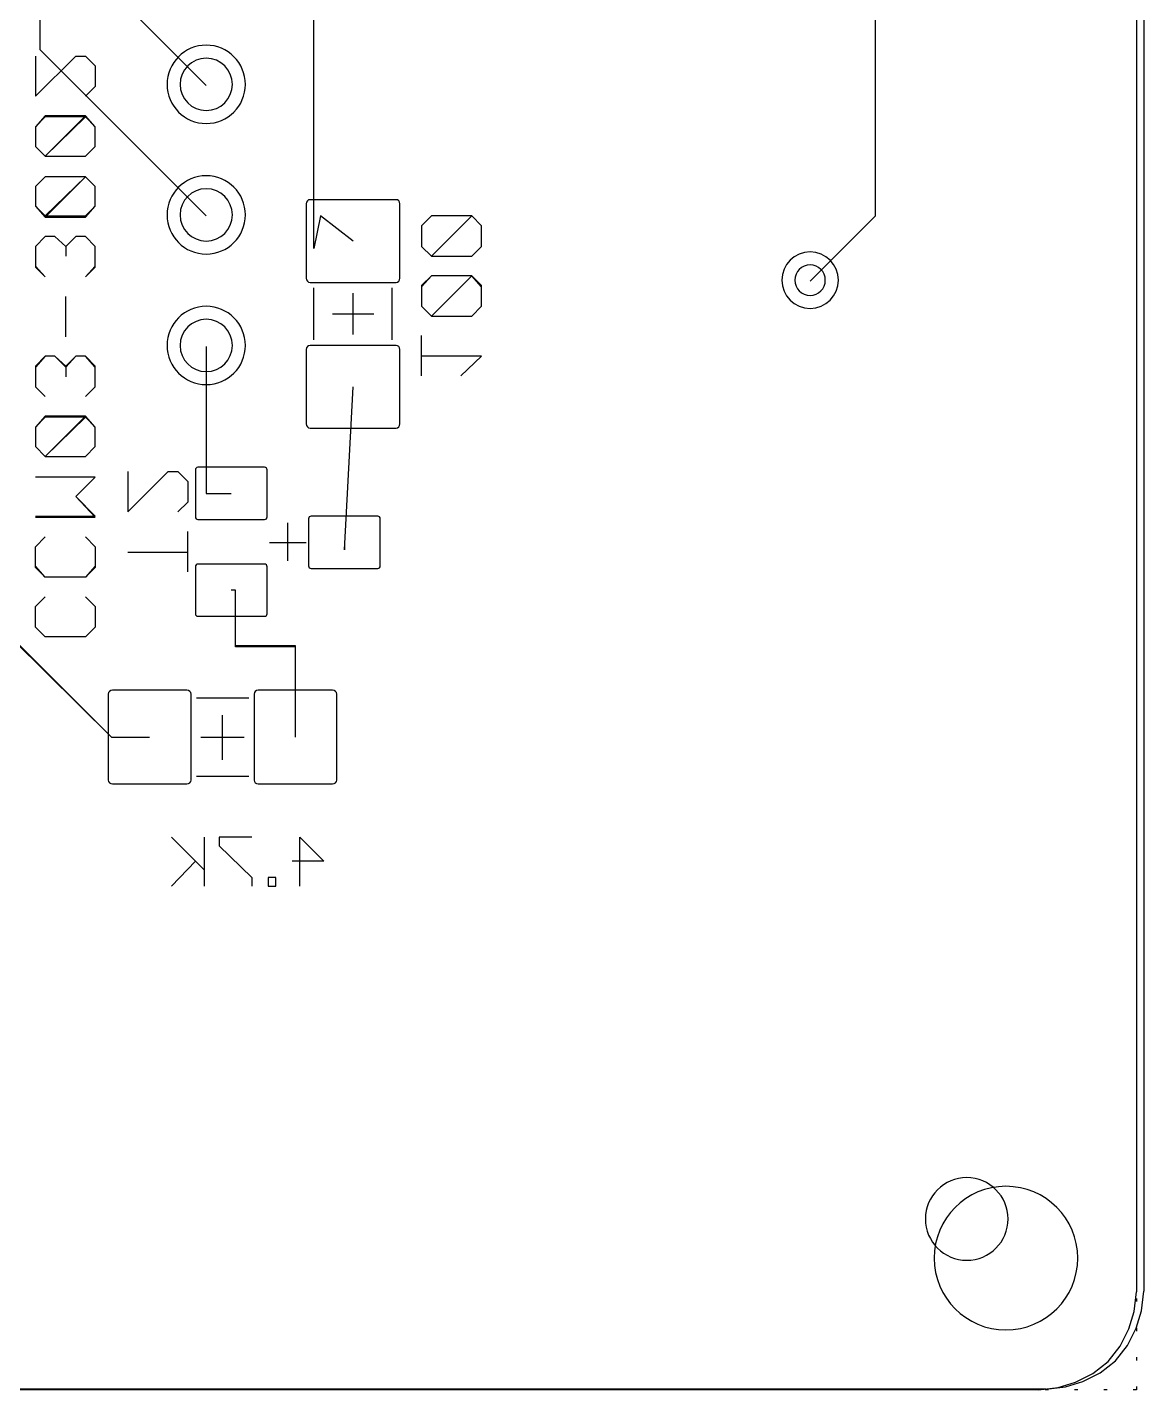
# Model space of a CAD drawing. Extents: x 82 to 212, y 79 to 137.
# Drawn here: x 190.75 to 212.47, y 78.68 to 105.19 of the extents above; entities that cross this region are included whole.
import ezdxf

# ---------------------------------------------------------------- set-up
doc = ezdxf.new("R2010")
doc.units = 0
for name, color, linetype in [('Circuit_2013-04-18', 7, 'CONTINUOUS'), ('Circuit_2013-08-08', 7, 'CONTINUOUS'), ('Cutout', 7, 'CONTINUOUS'), ('Holes_Screws', 7, 'CONTINUOUS')]:
    doc.layers.add(name, color=color, linetype=linetype)

msp = doc.modelspace()

# ---------------------------------------------------------------- linework, layer by layer
at = {"layer": 'Circuit_2013-04-18', "color": 7}
for points in [[(212.329889, 135.149167), (212.329889, 80.5815)], [(194.740389, 104.0765), (194.740389, 104.0765)], [(194.994389, 104.0765), (194.994389, 104.0765)], [(197.927242, 101.832833), (196.252536, 101.832833)], [(196.179722, 101.7524), (196.179722, 100.3046), (196.179722, 100.3046)], [(198.000056, 100.3046), (198.000056, 101.7524)], [(194.740389, 101.5365), (194.740389, 101.5365)], [(194.994389, 101.5365), (194.994389, 101.5365)], [(196.252536, 100.224167), (197.927242, 100.224167)], [(206.276222, 100.2665), (206.276222, 100.2665)], [(206.530222, 100.2665), (206.530222, 100.2665)], [(197.089889, 99.208167), (197.089889, 100.0125)], [(196.687722, 99.610333), (197.492056, 99.610333)], [(194.740389, 98.9965), (194.740389, 98.9965)], [(194.994389, 98.9965), (194.994389, 98.9965)], [(196.179722, 98.916067), (196.179722, 97.468267), (196.179722, 97.468267)], [(197.927242, 98.9965), (196.252536, 98.9965)], [(198.000056, 97.468267), (198.000056, 98.916067)], [(196.252536, 97.387833), (197.927242, 97.387833)], [(194.020722, 96.575033), (194.020722, 95.660633), (194.020722, 95.660633)], [(195.368827, 96.625833), (194.069617, 96.625833)], [(195.417722, 95.660633), (195.417722, 96.575033)], [(194.069617, 95.609833), (195.368827, 95.609833)], [(195.819889, 94.8055), (195.819889, 95.546333)], [(196.222056, 95.622533), (196.222056, 94.708133), (196.222056, 94.708133)], [(197.570161, 95.673333), (196.270951, 95.673333)], [(197.619056, 94.708133), (197.619056, 95.622533)], [(195.460056, 95.165333), (196.179722, 95.165333)], [(194.020722, 94.6912), (194.020722, 93.7768), (194.020722, 93.7768)], [(195.368827, 94.742), (194.069617, 94.742)], [(195.417722, 93.7768), (195.417722, 94.6912)], [(196.270951, 94.657333), (197.570161, 94.657333)], [(194.069617, 93.726), (195.368827, 93.726)], [(193.855622, 92.286667), (192.407822, 92.286667)], [(196.691956, 92.286667), (195.244156, 92.286667)], [(192.327389, 92.213853), (192.327389, 90.539147), (192.327389, 90.539147)], [(193.936056, 90.539147), (193.936056, 92.213853)], [(195.163722, 92.213853), (195.163722, 90.539147), (195.163722, 90.539147)], [(196.772389, 90.539147), (196.772389, 92.213853)], [(194.549889, 90.932), (194.549889, 91.799833)], [(194.126556, 91.3765), (194.973222, 91.3765)], [(192.407822, 90.466333), (193.855622, 90.466333)], [(195.244156, 90.466333), (196.691956, 90.466333)], [(209.832222, 81.999667), (209.832222, 81.999667)], [(210.424889, 78.6765), (210.805889, 78.718833), (211.144556, 78.824667), (211.483222, 78.994), (211.779556, 79.226833), (212.012389, 79.523167), (212.181722, 79.861833), (212.287556, 80.2005), (212.329889, 80.5815)], [(210.424889, 78.6765), (83.467222, 78.6765)]]:
    msp.add_lwpolyline(points, dxfattribs=at)
at = {"layer": 'Circuit_2013-04-18', "color": 5}
for points in [[(180.622222, 119.845667), (180.622222, 118.618), (185.024889, 114.215333), (187.437889, 114.215333), (190.485889, 111.167333), (190.485889, 93.260333), (192.390889, 91.3765), (193.131722, 91.3765)], [(181.426556, 119.845667), (181.426556, 118.575667), (185.024889, 114.977333), (187.437889, 114.977333), (190.993889, 111.421333), (190.993889, 104.753833), (194.232389, 101.515333)], [(183.818389, 119.845667), (183.818389, 117.580833), (185.913889, 115.485333), (187.945889, 115.485333), (191.501889, 111.929333), (191.501889, 106.785833), (194.232389, 104.055333)], [(197.089889, 101.0285), (196.454889, 101.515333), (196.327889, 100.880333), (196.327889, 114.723333), (194.232389, 116.755333)], [(205.979889, 100.245333), (207.249889, 101.515333), (207.249889, 116.120333), (207.017056, 116.353167), (205.196722, 116.353167)], [(212.329889, 105.029), (212.329889, 104.9655)], [(212.329889, 104.4575), (212.329889, 104.394)], [(212.329889, 103.886), (212.329889, 103.8225)], [(212.329889, 103.3145), (212.329889, 103.251)], [(212.329889, 102.743), (212.329889, 102.6795)], [(212.329889, 102.1715), (212.329889, 102.108)], [(212.329889, 101.6), (212.329889, 101.5365)], [(212.329889, 101.0285), (212.329889, 100.965)], [(212.329889, 100.457), (212.329889, 100.3935)], [(212.329889, 99.8855), (212.329889, 99.822)], [(212.329889, 99.314), (212.329889, 99.2505)], [(194.232389, 98.975333), (194.232389, 96.117833), (194.719222, 96.117833)], [(212.329889, 98.7425), (212.329889, 98.679)], [(196.920556, 95.165333), (196.920556, 95.017167), (197.089889, 98.192167)], [(212.329889, 98.171), (212.329889, 98.1075)], [(212.329889, 97.5995), (212.329889, 97.536)], [(212.329889, 97.028), (212.329889, 96.9645)], [(212.329889, 96.4565), (212.329889, 96.393)], [(212.329889, 95.885), (212.329889, 95.8215)], [(212.329889, 95.3135), (212.329889, 95.25)], [(212.329889, 94.742), (212.329889, 94.6785)], [(195.968056, 91.3765), (195.968056, 93.133333), (194.803889, 93.133333), (194.803889, 94.234), (194.719222, 94.234)], [(212.329889, 94.1705), (212.329889, 94.107)], [(212.329889, 93.599), (212.329889, 93.5355)], [(212.329889, 93.0275), (212.329889, 92.964)], [(212.329889, 92.456), (212.329889, 92.3925)], [(212.329889, 91.8845), (212.329889, 91.821)], [(212.329889, 91.313), (212.329889, 91.2495)], [(212.329889, 90.7415), (212.329889, 90.678)], [(212.329889, 90.17), (212.329889, 90.1065)], [(212.329889, 89.5985), (212.329889, 89.535)], [(212.329889, 89.027), (212.329889, 88.9635)], [(212.329889, 88.4555), (212.329889, 88.392)], [(212.329889, 87.884), (212.329889, 87.8205)], [(212.329889, 87.3125), (212.329889, 87.249)], [(212.329889, 86.741), (212.329889, 86.6775)], [(212.329889, 86.1695), (212.329889, 86.106)], [(212.329889, 85.598), (212.329889, 85.5345)], [(212.329889, 85.0265), (212.329889, 84.963)], [(212.329889, 84.455), (212.329889, 84.3915)], [(212.329889, 83.8835), (212.329889, 83.82)], [(212.329889, 83.312), (212.329889, 83.2485)], [(212.329889, 82.7405), (212.329889, 82.677)], [(212.329889, 82.169), (212.329889, 82.1055)], [(212.329889, 81.5975), (212.329889, 81.534)], [(212.329889, 81.026), (212.329889, 80.9625)], [(212.329889, 80.4545), (212.329889, 80.391)], [(212.329889, 79.883), (212.329889, 79.8195)], [(212.329889, 79.3115), (212.329889, 79.248)], [(212.329889, 78.74), (212.329889, 78.6765), (212.266389, 78.6765)], [(191.142056, 78.6765), (191.078556, 78.6765)], [(191.713556, 78.6765), (191.650056, 78.6765)], [(192.285056, 78.6765), (192.221556, 78.6765)], [(192.856556, 78.6765), (192.793056, 78.6765)], [(193.428056, 78.6765), (193.364556, 78.6765)], [(193.999556, 78.6765), (193.936056, 78.6765)], [(194.571056, 78.6765), (194.507556, 78.6765)], [(195.142556, 78.6765), (195.079056, 78.6765)], [(195.714056, 78.6765), (195.650556, 78.6765)], [(196.306722, 78.6765), (196.222056, 78.6765)], [(196.878222, 78.6765), (196.814722, 78.6765)], [(197.449722, 78.6765), (197.386222, 78.6765)], [(198.021222, 78.6765), (197.957722, 78.6765)], [(198.592722, 78.6765), (198.529222, 78.6765)], [(199.164222, 78.6765), (199.100722, 78.6765)], [(199.735722, 78.6765), (199.672222, 78.6765)], [(200.307222, 78.6765), (200.243722, 78.6765)], [(200.878722, 78.6765), (200.815222, 78.6765)], [(201.450222, 78.6765), (201.386722, 78.6765)], [(202.021722, 78.6765), (201.958222, 78.6765)], [(202.593222, 78.6765), (202.529722, 78.6765)], [(203.164722, 78.6765), (203.101222, 78.6765)], [(203.736222, 78.6765), (203.672722, 78.6765)], [(204.307722, 78.6765), (204.244222, 78.6765)], [(204.879222, 78.6765), (204.815722, 78.6765)], [(205.450722, 78.6765), (205.387222, 78.6765)], [(206.022222, 78.6765), (205.958722, 78.6765)], [(206.593722, 78.6765), (206.530222, 78.6765)], [(207.186389, 78.6765), (207.101722, 78.6765)], [(207.757889, 78.6765), (207.694389, 78.6765)], [(208.329389, 78.6765), (208.265889, 78.6765)], [(208.900889, 78.6765), (208.837389, 78.6765)], [(209.472389, 78.6765), (209.408889, 78.6765)], [(210.043889, 78.6765), (209.980389, 78.6765)], [(210.615389, 78.6765), (210.551889, 78.6765)], [(211.186889, 78.6765), (211.123389, 78.6765)], [(211.758389, 78.6765), (211.694889, 78.6765)]]:
    msp.add_lwpolyline(points, dxfattribs=at)
at = {"layer": 'Circuit_2013-04-18', "color": 1}
for points in [[(190.909222, 104.626833), (190.909222, 103.843667), (191.692389, 104.626833), (191.882889, 104.626833), (192.073389, 104.436333), (192.073389, 104.034167), (191.882889, 103.843667)], [(191.099722, 102.6795), (191.882889, 102.6795), (192.073389, 102.87), (192.073389, 103.251), (191.882889, 103.4415), (191.099722, 103.4415), (190.909222, 103.251), (190.909222, 102.87), (191.099722, 102.6795), (191.882889, 103.4415)], [(191.099722, 101.494167), (191.882889, 101.494167), (192.073389, 101.705833), (192.073389, 102.086833), (191.882889, 102.277333), (191.099722, 102.277333), (190.909222, 102.086833), (190.909222, 101.705833), (191.099722, 101.494167), (191.882889, 102.277333)], [(198.613889, 100.732167), (199.397056, 100.732167), (199.587556, 100.922667), (199.587556, 101.324833), (199.397056, 101.515333), (198.613889, 101.515333), (198.423389, 101.324833), (198.423389, 100.922667), (198.613889, 100.732167), (199.397056, 101.515333)], [(191.501889, 100.922667), (191.290222, 101.113167), (191.099722, 101.113167), (190.909222, 100.922667), (190.909222, 100.5205), (191.099722, 100.33)], [(191.882889, 100.33), (192.073389, 100.5205), (192.073389, 100.922667), (191.882889, 101.113167), (191.692389, 101.113167), (191.501889, 100.922667), (191.501889, 100.732167)], [(198.613889, 99.568), (199.397056, 99.568), (199.587556, 99.7585), (199.587556, 100.1395), (199.397056, 100.351167), (198.613889, 100.351167), (198.423389, 100.1395), (198.423389, 99.7585), (198.613889, 99.568), (199.397056, 100.351167)], [(191.501889, 99.165833), (191.501889, 99.949)], [(198.423389, 98.403833), (198.423389, 99.165833)], [(191.501889, 98.573167), (191.290222, 98.784833), (191.099722, 98.784833), (190.909222, 98.573167), (190.909222, 98.192167), (191.099722, 98.001667)], [(191.882889, 98.001667), (192.073389, 98.192167), (192.073389, 98.573167), (191.882889, 98.784833), (191.692389, 98.784833), (191.501889, 98.573167), (191.501889, 98.382667)], [(199.185389, 98.403833), (199.587556, 98.784833), (198.423389, 98.784833)], [(191.099722, 96.8375), (191.882889, 96.8375), (192.073389, 97.028), (192.073389, 97.409), (191.882889, 97.5995), (191.099722, 97.5995), (190.909222, 97.409), (190.909222, 97.028), (191.099722, 96.8375), (191.882889, 97.5995)], [(190.909222, 95.652167), (192.073389, 95.652167), (191.692389, 96.054333), (192.073389, 96.435333), (190.909222, 96.435333)], [(191.882889, 95.271167), (192.073389, 95.080667), (192.073389, 94.6785), (191.882889, 94.488), (191.099722, 94.488), (190.909222, 94.6785), (190.909222, 95.080667), (191.099722, 95.271167)], [(191.882889, 94.107), (192.073389, 93.9165), (192.073389, 93.514333), (191.882889, 93.323833), (191.099722, 93.323833), (190.909222, 93.514333), (190.909222, 93.9165), (191.099722, 94.107)], [(194.190056, 88.794167), (193.555056, 89.429167)], [(194.190056, 89.429167), (194.190056, 88.476667)], [(195.121389, 89.429167), (194.486389, 89.429167), (194.486389, 89.259833), (195.121389, 88.646), (195.121389, 88.476667)], [(196.052722, 88.476667), (196.052722, 89.429167), (196.518389, 88.9635), (195.904556, 88.9635)], [(194.020722, 88.9635), (193.555056, 88.476667)], [(195.587056, 88.476667), (195.587056, 88.646), (195.438889, 88.646), (195.438889, 88.476667), (195.587056, 88.476667)]]:
    msp.add_lwpolyline(points, dxfattribs=at)
at = {"layer": 'Circuit_2013-04-18', "color": 6}
for points in [[(196.327889, 99.102333), (196.327889, 100.118333)], [(197.851889, 99.102333), (197.851889, 100.118333)], [(194.041889, 92.1385), (195.057889, 92.1385)], [(194.041889, 90.6145), (195.057889, 90.6145)]]:
    msp.add_lwpolyline(points, dxfattribs=at)
at = {"layer": 'Circuit_2013-04-18', "color": 2}
for points in [[(192.708389, 96.541167), (192.708389, 95.758), (193.491556, 96.541167), (193.682056, 96.541167), (193.872556, 96.350667), (193.872556, 95.9485), (193.682056, 95.758)], [(193.872556, 94.593833), (193.872556, 95.377)], [(192.708389, 94.974833), (193.872556, 94.974833)]]:
    msp.add_lwpolyline(points, dxfattribs=at)
at = {"layer": 'Circuit_2013-04-18', "color": 7}
for points in [[(194.232389, 104.8385), (193.811548, 104.8385), (193.470389, 104.497341), (193.470389, 104.0765)], [(194.994389, 104.0765), (194.994389, 104.497341), (194.65323, 104.8385), (194.232389, 104.8385)], [(194.232389, 104.5845), (193.951829, 104.5845), (193.724389, 104.35706), (193.724389, 104.0765)], [(194.740389, 104.0765), (194.740389, 104.35706), (194.512949, 104.5845), (194.232389, 104.5845)], [(193.470389, 104.0765), (193.470389, 103.655659), (193.811548, 103.3145), (194.232389, 103.3145)], [(193.724389, 104.0765), (193.724389, 103.79594), (193.951829, 103.5685), (194.232389, 103.5685)], [(194.232389, 103.3145), (194.65323, 103.3145), (194.994389, 103.655659), (194.994389, 104.0765)], [(194.232389, 103.5685), (194.512949, 103.5685), (194.740389, 103.79594), (194.740389, 104.0765)], [(194.232389, 102.2985), (193.811548, 102.2985), (193.470389, 101.957341), (193.470389, 101.5365)], [(194.994389, 101.5365), (194.994389, 101.957341), (194.65323, 102.2985), (194.232389, 102.2985)], [(194.232389, 102.0445), (193.951829, 102.0445), (193.724389, 101.81706), (193.724389, 101.5365)], [(194.740389, 101.5365), (194.740389, 101.81706), (194.512949, 102.0445), (194.232389, 102.0445)], [(196.252536, 101.832833), (196.212322, 101.832833), (196.179722, 101.796822), (196.179722, 101.7524)], [(198.000056, 101.7524), (198.000056, 101.796822), (197.967456, 101.832833), (197.927242, 101.832833)], [(193.470389, 101.5365), (193.470389, 101.115659), (193.811548, 100.7745), (194.232389, 100.7745)], [(193.724389, 101.5365), (193.724389, 101.25594), (193.951829, 101.0285), (194.232389, 101.0285)], [(194.232389, 100.7745), (194.65323, 100.7745), (194.994389, 101.115659), (194.994389, 101.5365)], [(194.232389, 101.0285), (194.512949, 101.0285), (194.740389, 101.25594), (194.740389, 101.5365)], [(205.979889, 100.816833), (205.67595, 100.816833), (205.429556, 100.570439), (205.429556, 100.2665)], [(206.530222, 100.2665), (206.530222, 100.570439), (206.283831, 100.816833), (205.979889, 100.816833)], [(205.979889, 100.562833), (205.816228, 100.562833), (205.683556, 100.430161), (205.683556, 100.2665)], [(206.276222, 100.2665), (206.276222, 100.430161), (206.14355, 100.562833), (205.979889, 100.562833)], [(196.179722, 100.3046), (196.179722, 100.260178), (196.212322, 100.224167), (196.252536, 100.224167)], [(197.927242, 100.224167), (197.967456, 100.224167), (198.000056, 100.260178), (198.000056, 100.3046)], [(205.429556, 100.2665), (205.429556, 99.962558), (205.67595, 99.716167), (205.979889, 99.716167)], [(205.683556, 100.2665), (205.683556, 100.102839), (205.816228, 99.970167), (205.979889, 99.970167)], [(205.979889, 99.716167), (206.283831, 99.716167), (206.530222, 99.962558), (206.530222, 100.2665)], [(205.979889, 99.970167), (206.14355, 99.970167), (206.276222, 100.102839), (206.276222, 100.2665)], [(194.232389, 99.7585), (193.811548, 99.7585), (193.470389, 99.417341), (193.470389, 98.9965)], [(194.994389, 98.9965), (194.994389, 99.417341), (194.65323, 99.7585), (194.232389, 99.7585)], [(194.232389, 99.5045), (193.951829, 99.5045), (193.724389, 99.27706), (193.724389, 98.9965)], [(194.740389, 98.9965), (194.740389, 99.27706), (194.512949, 99.5045), (194.232389, 99.5045)], [(193.470389, 98.9965), (193.470389, 98.575659), (193.811548, 98.2345), (194.232389, 98.2345)], [(193.724389, 98.9965), (193.724389, 98.71594), (193.951829, 98.4885), (194.232389, 98.4885)], [(194.232389, 98.2345), (194.65323, 98.2345), (194.994389, 98.575659), (194.994389, 98.9965)], [(194.232389, 98.4885), (194.512949, 98.4885), (194.740389, 98.71594), (194.740389, 98.9965)], [(196.252536, 98.9965), (196.212322, 98.9965), (196.179722, 98.960488), (196.179722, 98.916067)], [(198.000056, 98.916067), (198.000056, 98.960488), (197.967456, 98.9965), (197.927242, 98.9965)], [(196.179722, 97.468267), (196.179722, 97.423845), (196.212322, 97.387833), (196.252536, 97.387833)], [(197.927242, 97.387833), (197.967456, 97.387833), (198.000056, 97.423845), (198.000056, 97.468267)], [(194.069617, 96.625833), (194.042609, 96.625833), (194.020722, 96.603086), (194.020722, 96.575033)], [(195.417722, 96.575033), (195.417722, 96.603086), (195.395822, 96.625833), (195.368827, 96.625833)], [(194.020722, 95.660633), (194.020722, 95.63258), (194.042623, 95.609833), (194.069617, 95.609833)], [(195.368827, 95.609833), (195.395836, 95.609833), (195.417722, 95.63258), (195.417722, 95.660633)], [(196.270951, 95.673333), (196.243942, 95.673333), (196.222056, 95.650586), (196.222056, 95.622533)], [(197.619056, 95.622533), (197.619056, 95.650586), (197.597155, 95.673333), (197.570161, 95.673333)], [(194.069617, 94.742), (194.042609, 94.742), (194.020722, 94.719253), (194.020722, 94.6912)], [(195.417722, 94.6912), (195.417722, 94.719253), (195.395822, 94.742), (195.368827, 94.742)], [(196.222056, 94.708133), (196.222056, 94.68008), (196.243956, 94.657333), (196.270951, 94.657333)], [(197.570161, 94.657333), (197.597169, 94.657333), (197.619056, 94.68008), (197.619056, 94.708133)], [(194.020722, 93.7768), (194.020722, 93.748747), (194.042623, 93.726), (194.069617, 93.726)], [(195.368827, 93.726), (195.395836, 93.726), (195.417722, 93.748747), (195.417722, 93.7768)], [(192.407822, 92.286667), (192.3634, 92.286667), (192.327389, 92.254064), (192.327389, 92.213853)], [(193.936056, 92.213853), (193.936056, 92.254064), (193.900044, 92.286667), (193.855622, 92.286667)], [(195.244156, 92.286667), (195.199734, 92.286667), (195.163722, 92.254064), (195.163722, 92.213853)], [(196.772389, 92.213853), (196.772389, 92.254064), (196.736377, 92.286667), (196.691956, 92.286667)], [(192.327389, 90.539147), (192.327389, 90.498933), (192.3634, 90.466333), (192.407822, 90.466333)], [(193.855622, 90.466333), (193.900044, 90.466333), (193.936056, 90.498933), (193.936056, 90.539147)], [(195.163722, 90.539147), (195.163722, 90.498933), (195.199734, 90.466333), (195.244156, 90.466333)], [(196.691956, 90.466333), (196.736377, 90.466333), (196.772389, 90.498933), (196.772389, 90.539147)], [(209.027889, 82.804), (208.583668, 82.804), (208.223556, 82.443887), (208.223556, 81.999667)], [(209.832222, 81.999667), (209.832222, 82.443887), (209.472109, 82.804), (209.027889, 82.804)], [(208.223556, 81.999667), (208.223556, 81.555446), (208.583668, 81.195333), (209.027889, 81.195333)], [(209.027889, 81.195333), (209.472109, 81.195333), (209.832222, 81.555446), (209.832222, 81.999667)]]:
    msp.add_open_spline(points, degree=3, dxfattribs=at)
at = {"layer": 'Circuit_2013-08-08', "color": 7}
for points in [[(212.329889, 135.149167), (212.329889, 80.5815)], [(194.740389, 104.0765), (194.740389, 104.0765)], [(194.994389, 104.0765), (194.994389, 104.0765)], [(197.927242, 101.832833), (196.252536, 101.832833)], [(196.179722, 101.7524), (196.179722, 100.3046), (196.179722, 100.3046)], [(198.000056, 100.3046), (198.000056, 101.7524)], [(194.740389, 101.5365), (194.740389, 101.5365)], [(194.994389, 101.5365), (194.994389, 101.5365)], [(196.252536, 100.224167), (197.927242, 100.224167)], [(206.276222, 100.2665), (206.276222, 100.2665)], [(206.530222, 100.2665), (206.530222, 100.2665)], [(197.089889, 99.229333), (197.089889, 100.0125)], [(196.687722, 99.610333), (197.492056, 99.610333)], [(194.740389, 98.9965), (194.740389, 98.9965)], [(194.994389, 98.9965), (194.994389, 98.9965)], [(196.179722, 98.916067), (196.179722, 97.468267), (196.179722, 97.468267)], [(197.927242, 98.9965), (196.252536, 98.9965)], [(198.000056, 97.468267), (198.000056, 98.916067)], [(196.252536, 97.387833), (197.927242, 97.387833)], [(194.020722, 96.575033), (194.020722, 95.660633), (194.020722, 95.660633)], [(195.368827, 96.625833), (194.069617, 96.625833)], [(195.417722, 95.660633), (195.417722, 96.575033)], [(194.069617, 95.609833), (195.368827, 95.609833)], [(195.819889, 94.8055), (195.819889, 95.546333)], [(196.222056, 95.622533), (196.222056, 94.708133), (196.222056, 94.708133)], [(197.570161, 95.673333), (196.270951, 95.673333)], [(197.619056, 94.708133), (197.619056, 95.622533)], [(195.460056, 95.165333), (196.179722, 95.165333)], [(194.020722, 94.6912), (194.020722, 93.7768), (194.020722, 93.7768)], [(195.368827, 94.742), (194.069617, 94.742)], [(195.417722, 93.7768), (195.417722, 94.6912)], [(196.270951, 94.657333), (197.570161, 94.657333)], [(194.069617, 93.726), (195.368827, 93.726)], [(193.855622, 92.286667), (192.407822, 92.286667)], [(196.691956, 92.286667), (195.244156, 92.286667)], [(192.327389, 92.213853), (192.327389, 90.539147), (192.327389, 90.539147)], [(193.936056, 90.539147), (193.936056, 92.213853)], [(195.163722, 92.213853), (195.163722, 90.539147), (195.163722, 90.539147)], [(196.772389, 90.539147), (196.772389, 92.213853)], [(194.549889, 90.932), (194.549889, 91.799833)], [(194.126556, 91.3765), (194.973222, 91.3765)], [(192.407822, 90.466333), (193.855622, 90.466333)], [(195.244156, 90.466333), (196.691956, 90.466333)], [(211.186889, 81.237667), (211.186889, 81.237667)], [(210.424889, 78.6765), (210.805889, 78.718833), (211.144556, 78.824667), (211.483222, 78.994), (211.779556, 79.226833), (212.012389, 79.523167), (212.181722, 79.861833), (212.287556, 80.2005), (212.329889, 80.5815)], [(210.424889, 78.6765), (83.467222, 78.6765)]]:
    msp.add_lwpolyline(points, dxfattribs=at)
at = {"layer": 'Circuit_2013-08-08', "color": 5}
for points in [[(180.622222, 119.845667), (180.622222, 118.618), (185.024889, 114.215333), (187.437889, 114.215333), (190.485889, 111.167333), (190.485889, 93.2815), (192.390889, 91.3765), (193.131722, 91.3765)], [(181.426556, 119.845667), (181.426556, 118.575667), (185.024889, 114.977333), (187.437889, 114.977333), (190.993889, 111.421333), (190.993889, 104.753833), (194.232389, 101.515333)], [(183.818389, 119.845667), (183.818389, 117.580833), (185.913889, 115.485333), (187.945889, 115.485333), (191.501889, 111.929333), (191.501889, 106.785833), (194.232389, 104.055333)], [(197.089889, 101.0285), (196.454889, 101.515333), (196.327889, 100.880333), (196.327889, 114.723333), (194.232389, 116.755333)], [(205.979889, 100.245333), (207.249889, 101.515333), (207.249889, 116.120333), (207.017056, 116.353167), (205.196722, 116.353167)], [(212.329889, 105.029), (212.329889, 104.9655)], [(212.329889, 104.4575), (212.329889, 104.394)], [(212.329889, 103.886), (212.329889, 103.8225)], [(212.329889, 103.3145), (212.329889, 103.251)], [(212.329889, 102.743), (212.329889, 102.6795)], [(212.329889, 102.1715), (212.329889, 102.108)], [(212.329889, 101.6), (212.329889, 101.5365)], [(212.329889, 101.0285), (212.329889, 100.965)], [(212.329889, 100.457), (212.329889, 100.3935)], [(212.329889, 99.8855), (212.329889, 99.822)], [(212.329889, 99.314), (212.329889, 99.2505)], [(194.232389, 98.975333), (194.232389, 96.117833), (194.719222, 96.117833)], [(212.329889, 98.7425), (212.329889, 98.679)], [(196.920556, 95.165333), (196.920556, 95.017167), (197.089889, 98.192167)], [(212.329889, 98.171), (212.329889, 98.1075)], [(212.329889, 97.5995), (212.329889, 97.536)], [(212.329889, 97.028), (212.329889, 96.9645)], [(212.329889, 96.4565), (212.329889, 96.393)], [(212.329889, 95.885), (212.329889, 95.8215)], [(212.329889, 95.3135), (212.329889, 95.25)], [(212.329889, 94.742), (212.329889, 94.6785)], [(195.968056, 91.3765), (195.968056, 93.1545), (194.803889, 93.1545), (194.803889, 94.234), (194.719222, 94.234)], [(212.329889, 94.1705), (212.329889, 94.107)], [(212.329889, 93.599), (212.329889, 93.5355)], [(212.329889, 93.0275), (212.329889, 92.964)], [(212.329889, 92.456), (212.329889, 92.3925)], [(212.329889, 91.8845), (212.329889, 91.821)], [(212.329889, 91.313), (212.329889, 91.2495)], [(212.329889, 90.7415), (212.329889, 90.678)], [(212.329889, 90.17), (212.329889, 90.1065)], [(212.329889, 89.5985), (212.329889, 89.535)], [(212.329889, 89.027), (212.329889, 88.9635)], [(212.329889, 88.4555), (212.329889, 88.392)], [(212.329889, 87.884), (212.329889, 87.8205)], [(212.329889, 87.3125), (212.329889, 87.249)], [(212.329889, 86.741), (212.329889, 86.6775)], [(212.329889, 86.1695), (212.329889, 86.106)], [(212.329889, 85.598), (212.329889, 85.5345)], [(212.329889, 85.0265), (212.329889, 84.963)], [(212.329889, 84.455), (212.329889, 84.3915)], [(212.329889, 83.8835), (212.329889, 83.82)], [(212.329889, 83.312), (212.329889, 83.2485)], [(212.329889, 82.7405), (212.329889, 82.677)], [(212.329889, 82.169), (212.329889, 82.1055)], [(212.329889, 81.5975), (212.329889, 81.534)], [(212.329889, 81.026), (212.329889, 80.9625)], [(212.329889, 80.4545), (212.329889, 80.391)], [(212.329889, 79.883), (212.329889, 79.8195)], [(212.329889, 79.3115), (212.329889, 79.248)], [(212.329889, 78.74), (212.329889, 78.6765), (212.266389, 78.6765)], [(191.142056, 78.6765), (191.078556, 78.6765)], [(191.713556, 78.6765), (191.650056, 78.6765)], [(192.285056, 78.6765), (192.221556, 78.6765)], [(192.856556, 78.6765), (192.793056, 78.6765)], [(193.428056, 78.6765), (193.364556, 78.6765)], [(193.999556, 78.6765), (193.936056, 78.6765)], [(194.571056, 78.6765), (194.507556, 78.6765)], [(195.142556, 78.6765), (195.079056, 78.6765)], [(195.714056, 78.6765), (195.650556, 78.6765)], [(196.306722, 78.6765), (196.222056, 78.6765)], [(196.878222, 78.6765), (196.814722, 78.6765)], [(197.449722, 78.6765), (197.386222, 78.6765)], [(198.021222, 78.6765), (197.957722, 78.6765)], [(198.592722, 78.6765), (198.529222, 78.6765)], [(199.164222, 78.6765), (199.100722, 78.6765)], [(199.735722, 78.6765), (199.672222, 78.6765)], [(200.307222, 78.6765), (200.243722, 78.6765)], [(200.878722, 78.6765), (200.815222, 78.6765)], [(201.450222, 78.6765), (201.386722, 78.6765)], [(202.021722, 78.6765), (201.958222, 78.6765)], [(202.593222, 78.6765), (202.529722, 78.6765)], [(203.164722, 78.6765), (203.101222, 78.6765)], [(203.736222, 78.6765), (203.672722, 78.6765)], [(204.307722, 78.6765), (204.244222, 78.6765)], [(204.879222, 78.6765), (204.815722, 78.6765)], [(205.450722, 78.6765), (205.387222, 78.6765)], [(206.022222, 78.6765), (205.958722, 78.6765)], [(206.593722, 78.6765), (206.530222, 78.6765)], [(207.186389, 78.6765), (207.101722, 78.6765)], [(207.757889, 78.6765), (207.694389, 78.6765)], [(208.329389, 78.6765), (208.265889, 78.6765)], [(208.900889, 78.6765), (208.837389, 78.6765)], [(209.472389, 78.6765), (209.408889, 78.6765)], [(210.043889, 78.6765), (209.980389, 78.6765)], [(210.615389, 78.6765), (210.551889, 78.6765)], [(211.186889, 78.6765), (211.123389, 78.6765)], [(211.758389, 78.6765), (211.694889, 78.6765)]]:
    msp.add_lwpolyline(points, dxfattribs=at)
at = {"layer": 'Circuit_2013-08-08', "color": 1}
for points in [[(190.909222, 104.626833), (190.909222, 103.843667), (191.692389, 104.626833), (191.882889, 104.626833), (192.073389, 104.436333), (192.073389, 104.034167), (191.882889, 103.843667)], [(191.099722, 102.6795), (191.882889, 102.6795), (192.073389, 102.87), (192.073389, 103.251), (191.882889, 103.462667), (191.099722, 103.462667), (190.909222, 103.251), (190.909222, 102.87), (191.099722, 102.6795), (191.882889, 103.462667)], [(191.099722, 101.515333), (191.882889, 101.515333), (192.073389, 101.705833), (192.073389, 102.086833), (191.882889, 102.277333), (191.099722, 102.277333), (190.909222, 102.086833), (190.909222, 101.705833), (191.099722, 101.515333), (191.882889, 102.277333)], [(198.613889, 100.732167), (199.397056, 100.732167), (199.587556, 100.922667), (199.587556, 101.324833), (199.397056, 101.515333), (198.613889, 101.515333), (198.423389, 101.324833), (198.423389, 100.922667), (198.613889, 100.732167), (199.397056, 101.515333)], [(191.501889, 100.922667), (191.290222, 101.113167), (191.099722, 101.113167), (190.909222, 100.922667), (190.909222, 100.541667), (191.099722, 100.33)], [(191.882889, 100.33), (192.073389, 100.541667), (192.073389, 100.922667), (191.882889, 101.113167), (191.692389, 101.113167), (191.501889, 100.922667), (191.501889, 100.732167)], [(198.613889, 99.568), (199.397056, 99.568), (199.587556, 99.7585), (199.587556, 100.160667), (199.397056, 100.351167), (198.613889, 100.351167), (198.423389, 100.160667), (198.423389, 99.7585), (198.613889, 99.568), (199.397056, 100.351167)], [(191.501889, 99.165833), (191.501889, 99.949)], [(198.423389, 98.403833), (198.423389, 99.187)], [(191.501889, 98.594333), (191.290222, 98.784833), (191.099722, 98.784833), (190.909222, 98.594333), (190.909222, 98.192167), (191.099722, 98.001667)], [(191.882889, 98.001667), (192.073389, 98.192167), (192.073389, 98.594333), (191.882889, 98.784833), (191.692389, 98.784833), (191.501889, 98.594333), (191.501889, 98.382667)], [(199.185389, 98.403833), (199.587556, 98.784833), (198.423389, 98.784833)], [(191.099722, 96.8375), (191.882889, 96.8375), (192.073389, 97.028), (192.073389, 97.409), (191.882889, 97.620667), (191.099722, 97.620667), (190.909222, 97.409), (190.909222, 97.028), (191.099722, 96.8375), (191.882889, 97.620667)], [(190.909222, 95.673333), (192.073389, 95.673333), (191.692389, 96.054333), (192.073389, 96.435333), (190.909222, 96.435333)], [(191.882889, 95.271167), (192.073389, 95.080667), (192.073389, 94.699667), (191.882889, 94.488), (191.099722, 94.488), (190.909222, 94.699667), (190.909222, 95.080667), (191.099722, 95.271167)], [(191.882889, 94.107), (192.073389, 93.9165), (192.073389, 93.514333), (191.882889, 93.323833), (191.099722, 93.323833), (190.909222, 93.514333), (190.909222, 93.9165), (191.099722, 94.107)], [(194.190056, 88.794167), (193.555056, 89.429167)], [(194.190056, 89.429167), (194.190056, 88.476667)], [(195.121389, 89.429167), (194.486389, 89.429167), (194.486389, 89.259833), (195.121389, 88.646), (195.121389, 88.476667)], [(196.052722, 88.476667), (196.052722, 89.429167), (196.518389, 88.9635), (195.904556, 88.9635)], [(194.020722, 88.9635), (193.555056, 88.476667)], [(195.587056, 88.476667), (195.587056, 88.646), (195.438889, 88.646), (195.438889, 88.476667), (195.587056, 88.476667)]]:
    msp.add_lwpolyline(points, dxfattribs=at)
at = {"layer": 'Circuit_2013-08-08', "color": 6}
for points in [[(196.327889, 99.102333), (196.327889, 100.118333)], [(197.851889, 99.102333), (197.851889, 100.118333)], [(194.041889, 92.1385), (195.057889, 92.1385)], [(194.041889, 90.6145), (195.057889, 90.6145)]]:
    msp.add_lwpolyline(points, dxfattribs=at)
at = {"layer": 'Circuit_2013-08-08', "color": 2}
for points in [[(192.708389, 96.541167), (192.708389, 95.758), (193.491556, 96.541167), (193.682056, 96.541167), (193.872556, 96.350667), (193.872556, 95.9485), (193.682056, 95.758)], [(193.872556, 94.593833), (193.872556, 95.377)], [(192.708389, 94.974833), (193.872556, 94.974833)]]:
    msp.add_lwpolyline(points, dxfattribs=at)
at = {"layer": 'Circuit_2013-08-08', "color": 7}
for points in [[(194.232389, 104.8385), (193.811548, 104.8385), (193.470389, 104.497341), (193.470389, 104.0765)], [(194.994389, 104.0765), (194.994389, 104.497341), (194.65323, 104.8385), (194.232389, 104.8385)], [(194.232389, 104.5845), (193.951829, 104.5845), (193.724389, 104.35706), (193.724389, 104.0765)], [(194.740389, 104.0765), (194.740389, 104.35706), (194.512949, 104.5845), (194.232389, 104.5845)], [(193.470389, 104.0765), (193.470389, 103.655659), (193.811548, 103.3145), (194.232389, 103.3145)], [(193.724389, 104.0765), (193.724389, 103.79594), (193.951829, 103.5685), (194.232389, 103.5685)], [(194.232389, 103.3145), (194.65323, 103.3145), (194.994389, 103.655659), (194.994389, 104.0765)], [(194.232389, 103.5685), (194.512949, 103.5685), (194.740389, 103.79594), (194.740389, 104.0765)], [(194.232389, 102.2985), (193.811548, 102.2985), (193.470389, 101.957341), (193.470389, 101.5365)], [(194.994389, 101.5365), (194.994389, 101.957341), (194.65323, 102.2985), (194.232389, 102.2985)], [(194.232389, 102.0445), (193.951829, 102.0445), (193.724389, 101.81706), (193.724389, 101.5365)], [(194.740389, 101.5365), (194.740389, 101.81706), (194.512949, 102.0445), (194.232389, 102.0445)], [(196.252536, 101.832833), (196.212322, 101.832833), (196.179722, 101.796822), (196.179722, 101.7524)], [(198.000056, 101.7524), (198.000056, 101.796822), (197.967456, 101.832833), (197.927242, 101.832833)], [(193.470389, 101.5365), (193.470389, 101.115659), (193.811548, 100.7745), (194.232389, 100.7745)], [(193.724389, 101.5365), (193.724389, 101.25594), (193.951829, 101.0285), (194.232389, 101.0285)], [(194.232389, 100.7745), (194.65323, 100.7745), (194.994389, 101.115659), (194.994389, 101.5365)], [(194.232389, 101.0285), (194.512949, 101.0285), (194.740389, 101.25594), (194.740389, 101.5365)], [(205.979889, 100.816833), (205.67595, 100.816833), (205.429556, 100.570442), (205.429556, 100.2665)], [(206.530222, 100.2665), (206.530222, 100.570442), (206.283831, 100.816833), (205.979889, 100.816833)], [(205.979889, 100.562833), (205.816228, 100.562833), (205.683556, 100.430161), (205.683556, 100.2665)], [(206.276222, 100.2665), (206.276222, 100.430161), (206.14355, 100.562833), (205.979889, 100.562833)], [(196.179722, 100.3046), (196.179722, 100.260178), (196.212322, 100.224167), (196.252536, 100.224167)], [(197.927242, 100.224167), (197.967456, 100.224167), (198.000056, 100.260178), (198.000056, 100.3046)], [(205.429556, 100.2665), (205.429556, 99.962561), (205.67595, 99.716167), (205.979889, 99.716167)], [(205.683556, 100.2665), (205.683556, 100.102839), (205.816228, 99.970167), (205.979889, 99.970167)], [(205.979889, 99.716167), (206.283831, 99.716167), (206.530222, 99.962561), (206.530222, 100.2665)], [(205.979889, 99.970167), (206.14355, 99.970167), (206.276222, 100.102839), (206.276222, 100.2665)], [(194.232389, 99.7585), (193.811548, 99.7585), (193.470389, 99.417341), (193.470389, 98.9965)], [(194.994389, 98.9965), (194.994389, 99.417341), (194.65323, 99.7585), (194.232389, 99.7585)], [(194.232389, 99.5045), (193.951829, 99.5045), (193.724389, 99.27706), (193.724389, 98.9965)], [(194.740389, 98.9965), (194.740389, 99.27706), (194.512949, 99.5045), (194.232389, 99.5045)], [(193.470389, 98.9965), (193.470389, 98.575659), (193.811548, 98.2345), (194.232389, 98.2345)], [(193.724389, 98.9965), (193.724389, 98.71594), (193.951829, 98.4885), (194.232389, 98.4885)], [(194.232389, 98.2345), (194.65323, 98.2345), (194.994389, 98.575659), (194.994389, 98.9965)], [(194.232389, 98.4885), (194.512949, 98.4885), (194.740389, 98.71594), (194.740389, 98.9965)], [(196.252536, 98.9965), (196.212322, 98.9965), (196.179722, 98.960488), (196.179722, 98.916067)], [(198.000056, 98.916067), (198.000056, 98.960488), (197.967456, 98.9965), (197.927242, 98.9965)], [(196.179722, 97.468267), (196.179722, 97.423845), (196.212322, 97.387833), (196.252536, 97.387833)], [(197.927242, 97.387833), (197.967456, 97.387833), (198.000056, 97.423845), (198.000056, 97.468267)], [(194.069617, 96.625833), (194.042609, 96.625833), (194.020722, 96.603086), (194.020722, 96.575033)], [(195.417722, 96.575033), (195.417722, 96.603086), (195.395822, 96.625833), (195.368827, 96.625833)], [(194.020722, 95.660633), (194.020722, 95.63258), (194.042623, 95.609833), (194.069617, 95.609833)], [(195.368827, 95.609833), (195.395836, 95.609833), (195.417722, 95.63258), (195.417722, 95.660633)], [(196.270951, 95.673333), (196.243942, 95.673333), (196.222056, 95.650586), (196.222056, 95.622533)], [(197.619056, 95.622533), (197.619056, 95.650586), (197.597155, 95.673333), (197.570161, 95.673333)], [(194.069617, 94.742), (194.042609, 94.742), (194.020722, 94.719253), (194.020722, 94.6912)], [(195.417722, 94.6912), (195.417722, 94.719253), (195.395822, 94.742), (195.368827, 94.742)], [(196.222056, 94.708133), (196.222056, 94.68008), (196.243956, 94.657333), (196.270951, 94.657333)], [(197.570161, 94.657333), (197.597169, 94.657333), (197.619056, 94.68008), (197.619056, 94.708133)], [(194.020722, 93.7768), (194.020722, 93.748747), (194.042623, 93.726), (194.069617, 93.726)], [(195.368827, 93.726), (195.395836, 93.726), (195.417722, 93.748747), (195.417722, 93.7768)], [(192.407822, 92.286667), (192.3634, 92.286667), (192.327389, 92.254064), (192.327389, 92.213853)], [(193.936056, 92.213853), (193.936056, 92.254064), (193.900044, 92.286667), (193.855622, 92.286667)], [(195.244156, 92.286667), (195.199734, 92.286667), (195.163722, 92.254064), (195.163722, 92.213853)], [(196.772389, 92.213853), (196.772389, 92.254064), (196.736377, 92.286667), (196.691956, 92.286667)], [(192.327389, 90.539147), (192.327389, 90.498933), (192.3634, 90.466333), (192.407822, 90.466333)], [(193.855622, 90.466333), (193.900044, 90.466333), (193.936056, 90.498933), (193.936056, 90.539147)], [(195.163722, 90.539147), (195.163722, 90.498933), (195.199734, 90.466333), (195.244156, 90.466333)], [(196.691956, 90.466333), (196.736377, 90.466333), (196.772389, 90.498933), (196.772389, 90.539147)], [(209.789889, 82.634667), (209.018347, 82.634667), (208.392889, 82.009209), (208.392889, 81.237667)], [(211.186889, 81.237667), (211.186889, 82.009209), (210.561431, 82.634667), (209.789889, 82.634667)], [(208.392889, 81.237667), (208.392889, 80.466125), (209.018347, 79.840667), (209.789889, 79.840667)], [(209.789889, 79.840667), (210.561431, 79.840667), (211.186889, 80.466125), (211.186889, 81.237667)]]:
    msp.add_open_spline(points, degree=3, dxfattribs=at)
at = {"layer": 'Cutout', "color": 5}
for points in [[(212.471, 135.163278), (212.471, 80.595611)], [(210.566, 78.690611), (210.947, 78.732944), (211.285667, 78.838778), (211.624333, 79.008111), (211.920667, 79.240944), (212.1535, 79.537278), (212.322833, 79.875944), (212.428667, 80.214611), (212.471, 80.595611)], [(210.566, 78.690611), (83.608333, 78.690611)]]:
    msp.add_lwpolyline(points, dxfattribs=at)
at = {"layer": 'Holes_Screws', "color": 7}
msp.add_lwpolyline([(211.186889, 81.237667), (211.186889, 81.237667)], dxfattribs=at)
for points in [[(209.789889, 82.634667), (209.018347, 82.634667), (208.392889, 82.009209), (208.392889, 81.237667)], [(211.186889, 81.237667), (211.186889, 82.009209), (210.561431, 82.634667), (209.789889, 82.634667)], [(208.392889, 81.237667), (208.392889, 80.466125), (209.018347, 79.840667), (209.789889, 79.840667)], [(209.789889, 79.840667), (210.561431, 79.840667), (211.186889, 80.466125), (211.186889, 81.237667)]]:
    msp.add_open_spline(points, degree=3, dxfattribs=at)

doc.saveas('drawing.dxf')
